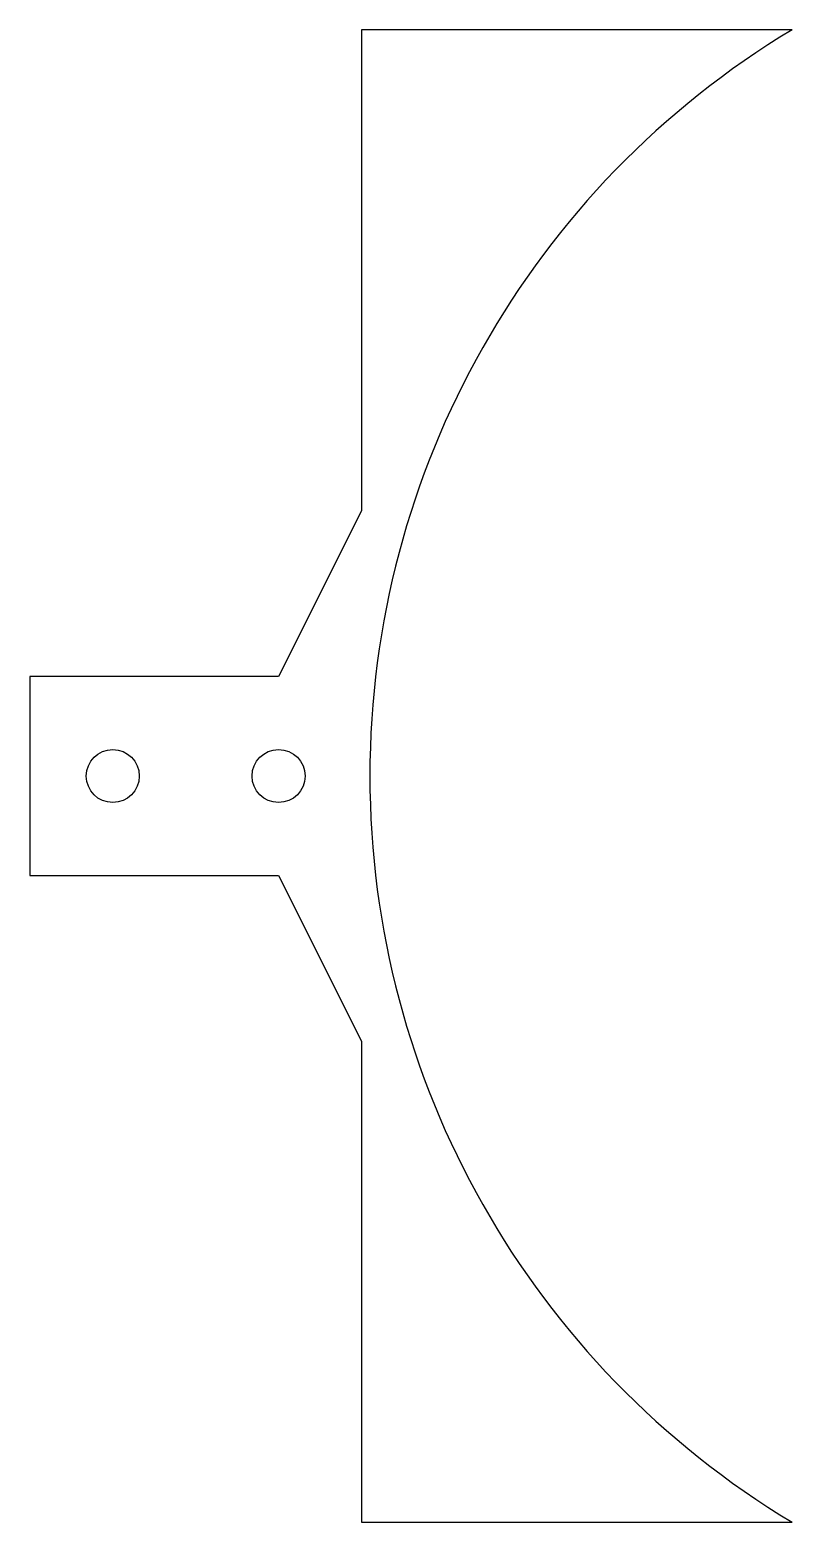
# Model space of a CAD drawing. Header units: millimetres. Extents: x -41.3 to 4.7, y -43.2 to 46.8.
import ezdxf

# ---------------------------------------------------------------- set-up
doc = ezdxf.new("R2010")
doc.units = ezdxf.units.MM

msp = doc.modelspace()

# ---------------------------------------------------------------- linework, layer by layer
at = {"color": 7, "linetype": 'Continuous', "lineweight": 25}
for p, q in [((-21.265, 46.809), (-21.265, 17.809)), ((4.693, 46.809), (-21.265, 46.809)), ((-21.265, 17.809), (-26.265, 7.809)), ((-26.265, 7.809), (-41.265, 7.809)), ((-41.265, 7.809), (-41.265, -4.191)), ((-41.265, -4.191), (-26.265, -4.191)), ((-26.265, -4.191), (-21.265, -14.191)), ((-21.265, -14.191), (-21.265, -43.191)), ((-21.265, -43.191), (4.693, -43.191))]:
    msp.add_line(p, q, dxfattribs=at)
for centre in [(-36.265, 1.809), (-26.265, 1.809)]:
    msp.add_circle(centre, 1.6, dxfattribs=at)
msp.add_arc((31.735, 1.809), 52.5, 121.00272, 238.99728, dxfattribs=at)

doc.saveas('drawing.dxf')
